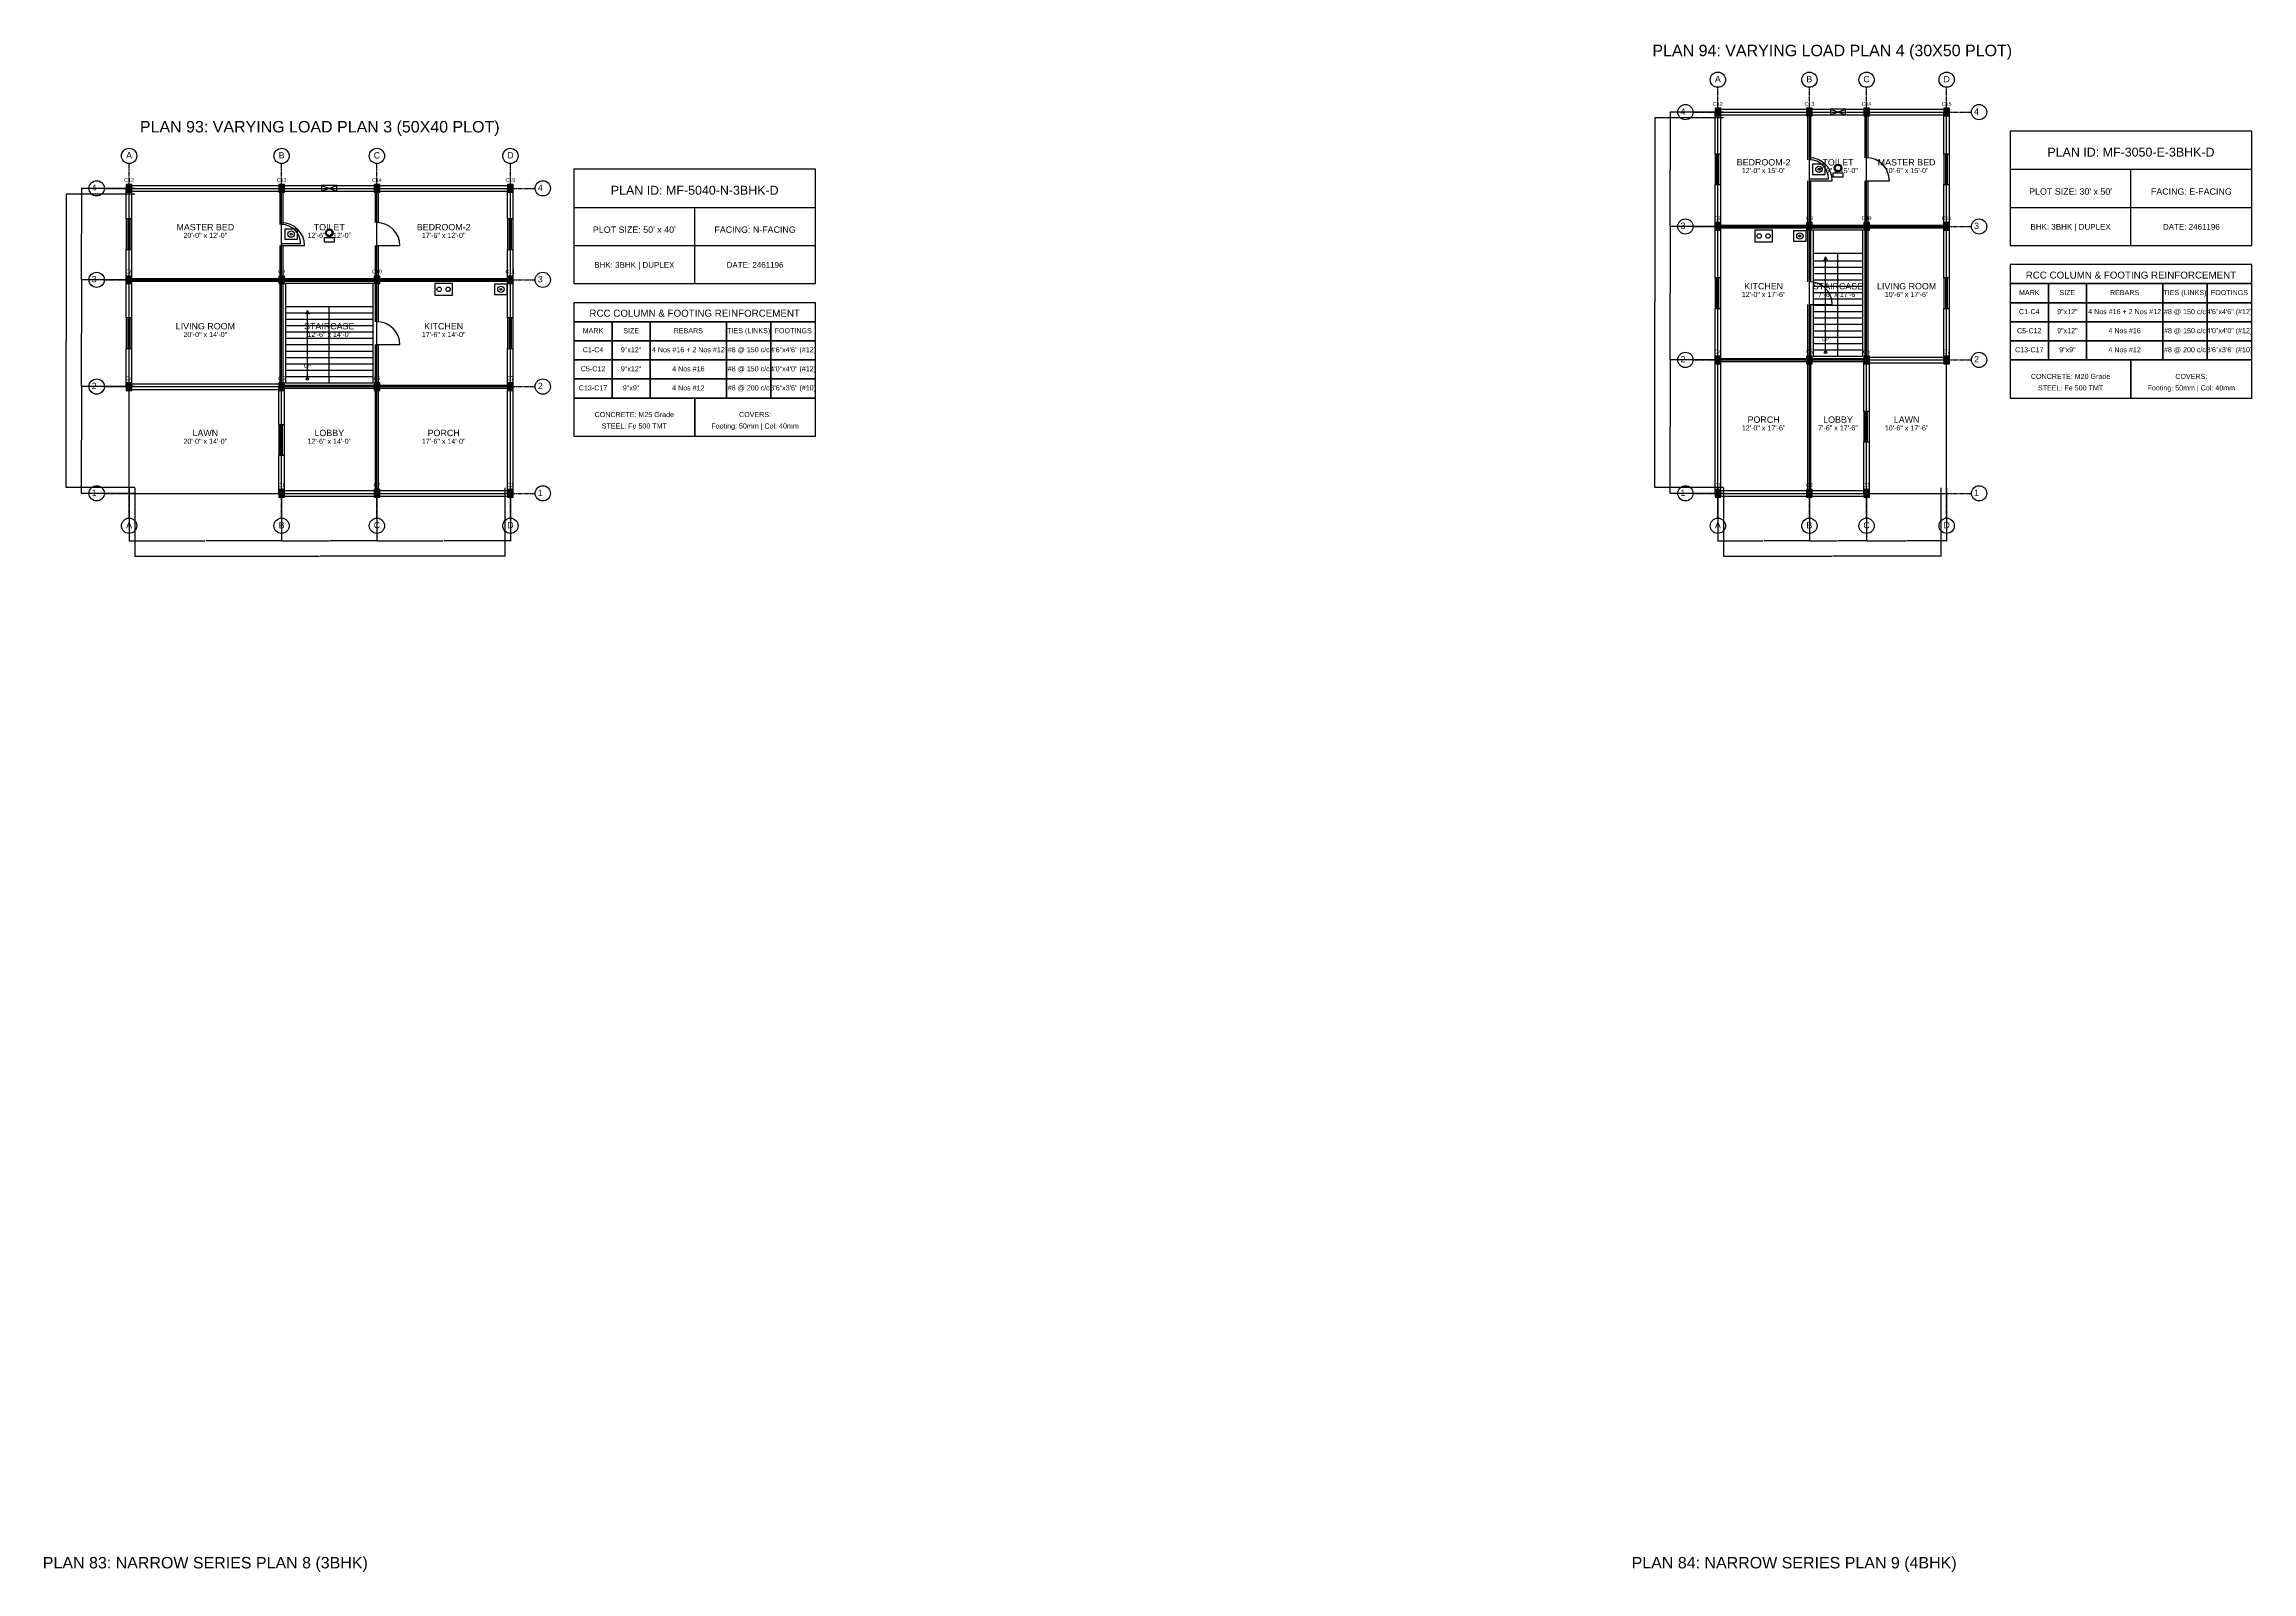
# Model space of a CAD drawing. Header units: inches. Extents: x -134 to 23580, y -99 to 23207.
# Drawn here: x 4866 to 8340, y 20803 to 23207 of the extents above; entities that cross this region are included whole.
import ezdxf
from ezdxf.enums import TextEntityAlignment as Align

# ---------------------------------------------------------------- set-up
doc = ezdxf.new("R2010")
doc.units = ezdxf.units.IN
doc.header["$MEASUREMENT"] = 0
doc.linetypes.add('CENTER', pattern=[2, 1.25, -0.25, 0.25, -0.25])
for name, color, linetype in [('A-COL-HATCH', 251, 'Continuous'), ('A-COLUMN', 1, 'Continuous'), ('A-DIM', 5, 'Continuous'), ('A-DOOR', 30, 'Continuous'), ('A-FIXTURE', 8, 'Continuous'), ('A-STAIR', 6, 'Continuous'), ('A-TEXT', 2, 'Continuous'), ('A-WALL-EXT', 7, 'Continuous'), ('A-WALL-INT', 9, 'Continuous'), ('A-WINDOW', 4, 'Continuous'), ('S-BEAM-FRAMING', 2, 'Continuous'), ('S-BUBBLE', 4, 'Continuous'), ('S-GRID-CENTER', 8, 'CENTER'), ('S-TABLE', 7, 'Continuous'), ('S-TEXT', 3, 'Continuous')]:
    doc.layers.add(name, color=color, linetype=linetype)
doc.styles.get("Standard").update_dxf_attribs({"font": 'arial.ttf'})
doc.dimstyles.get("Standard").update_dxf_attribs({"dimtxt": 0.18, "dimasz": 0.18, "dimexe": 0.18, "dimexo": 0.0625, "dimgap": 0.09, "dimtad": 0, "dimtih": 1, "dimtoh": 1, "dimdec": 4, "dimzin": 0, "dimdsep": 46, "dimtxsty": 'Standard', "dimcen": 0.09, "dimadec": 0, "dimazin": 0, "dimtfac": 1, "dimtdec": 4, "dimtofl": 0, "dimtmove": 0, "dimatfit": 3, "dimfxl": 1, "dimtolj": 1, "dimtzin": 0, "dimarcsym": 0})

# ---------------------------------------------------------------- blocks, each defined once
blk = doc.blocks.new('*D796')
at = {"layer": 'A-DIM', "color": 0, "lineweight": -2, "transparency": 16777216}
for p, q in [((5000, 22508.9), (5000, 22424.8)), ((5240, 22508.9), (5240, 22424.8)), ((5000.2, 22425), (5119.4, 22425)), ((5239.8, 22425), (5120.6, 22425))]:
    blk.add_line(p, q, dxfattribs=at)
at = {"layer": 'A-DIM', "color": 0, "transparency": 16777216}
for points in [[(5000.2, 22425), (5000.2, 22425), (5000, 22425)], [(5239.8, 22425), (5239.8, 22425), (5240, 22425)]]:
    blk.add_solid(points, dxfattribs=at)
at = {"layer": 'Defpoints', "color": 0, "transparency": 16777216}
for p in [(5000, 22509), (5240, 22509), (5240, 22425)]:
    blk.add_point(p, dxfattribs=at)
at = {"layer": 'A-DIM', "color": 0, "transparency": 16777216, "insert": (5120, 22425), "char_height": 0.18, "attachment_point": 5}
blk.add_mtext('\\A1;240.0000', dxfattribs=at)
blk = doc.blocks.new('*D797')
at = {"layer": 'A-DIM', "color": 0, "lineweight": -2, "transparency": 16777216}
for p, q in [((5240, 22508.9), (5240, 22424.8)), ((5390, 22508.9), (5390, 22424.8)), ((5240.2, 22425), (5314.4, 22425)), ((5389.8, 22425), (5315.6, 22425))]:
    blk.add_line(p, q, dxfattribs=at)
at = {"layer": 'A-DIM', "color": 0, "transparency": 16777216}
for points in [[(5240.2, 22425), (5240.2, 22425), (5240, 22425)], [(5389.8, 22425), (5389.8, 22425), (5390, 22425)]]:
    blk.add_solid(points, dxfattribs=at)
at = {"layer": 'Defpoints', "color": 0, "transparency": 16777216}
for p in [(5240, 22509), (5390, 22509), (5390, 22425)]:
    blk.add_point(p, dxfattribs=at)
at = {"layer": 'A-DIM', "color": 0, "transparency": 16777216, "insert": (5315, 22425), "char_height": 0.18, "attachment_point": 5}
blk.add_mtext('\\A1;150.0000', dxfattribs=at)
blk = doc.blocks.new('*D798')
at = {"layer": 'A-DIM', "color": 0, "lineweight": -2, "transparency": 16777216}
for p, q in [((5390, 22508.9), (5390, 22424.8)), ((5600, 22508.9), (5600, 22424.8)), ((5390.2, 22425), (5494.4, 22425)), ((5599.8, 22425), (5495.6, 22425))]:
    blk.add_line(p, q, dxfattribs=at)
at = {"layer": 'A-DIM', "color": 0, "transparency": 16777216}
for points in [[(5390.2, 22425), (5390.2, 22425), (5390, 22425)], [(5599.8, 22425), (5599.8, 22425), (5600, 22425)]]:
    blk.add_solid(points, dxfattribs=at)
at = {"layer": 'Defpoints', "color": 0, "transparency": 16777216}
for p in [(5390, 22509), (5600, 22509), (5600, 22425)]:
    blk.add_point(p, dxfattribs=at)
at = {"layer": 'A-DIM', "color": 0, "transparency": 16777216, "insert": (5495, 22425), "char_height": 0.18, "attachment_point": 5}
blk.add_mtext('\\A1;210.0000', dxfattribs=at)
blk = doc.blocks.new('*D799')
at = {"layer": 'A-DIM', "color": 0, "lineweight": -2, "transparency": 16777216}
for p, q in [((5009, 22508.9), (5009, 22400.8)), ((5591, 22508.9), (5591, 22400.8)), ((5009.2, 22401), (5299.4, 22401)), ((5590.8, 22401), (5300.6, 22401))]:
    blk.add_line(p, q, dxfattribs=at)
at = {"layer": 'A-DIM', "color": 0, "transparency": 16777216}
for points in [[(5009.2, 22401), (5009.2, 22401), (5009, 22401)], [(5590.8, 22401), (5590.8, 22401), (5591, 22401)]]:
    blk.add_solid(points, dxfattribs=at)
at = {"layer": 'Defpoints', "color": 0, "transparency": 16777216}
for p in [(5009, 22509), (5591, 22509), (5591, 22401)]:
    blk.add_point(p, dxfattribs=at)
at = {"layer": 'A-DIM', "color": 0, "transparency": 16777216, "insert": (5300, 22401), "char_height": 0.18, "attachment_point": 5}
blk.add_mtext('\\A1;582.0000', dxfattribs=at)
blk = doc.blocks.new('*D800')
at = {"layer": 'A-DIM', "color": 0, "lineweight": -2, "transparency": 16777216}
for p, q in [((5008.9, 22668), (4924.8, 22668)), ((4925, 22667.8), (4925, 22584.2)), ((4925, 22500.2), (4925, 22583.8)), ((5008.9, 22500), (4924.8, 22500))]:
    blk.add_line(p, q, dxfattribs=at)
at = {"layer": 'A-DIM', "color": 0, "transparency": 16777216}
for points in [[(4925, 22667.8), (4925, 22667.8), (4925, 22668)], [(4925, 22500.2), (4925, 22500.2), (4925, 22500)]]:
    blk.add_solid(points, dxfattribs=at)
at = {"layer": 'Defpoints', "color": 0, "transparency": 16777216}
for p in [(4925, 22668), (5009, 22668), (5009, 22500)]:
    blk.add_point(p, dxfattribs=at)
at = {"layer": 'A-DIM', "color": 0, "transparency": 16777216, "insert": (4925, 22584), "char_height": 0.18, "attachment_point": 5}
blk.add_mtext('\\A1;168.0000', dxfattribs=at)
blk = doc.blocks.new('*D801')
at = {"layer": 'A-DIM', "color": 0, "lineweight": -2, "transparency": 16777216}
for p, q in [((5008.9, 22836), (4924.8, 22836)), ((4925, 22835.8), (4925, 22752.2)), ((4925, 22668.2), (4925, 22751.8)), ((5008.9, 22668), (4924.8, 22668))]:
    blk.add_line(p, q, dxfattribs=at)
at = {"layer": 'A-DIM', "color": 0, "transparency": 16777216}
for points in [[(4925, 22835.8), (4925, 22835.8), (4925, 22836)], [(4925, 22668.2), (4925, 22668.2), (4925, 22668)]]:
    blk.add_solid(points, dxfattribs=at)
at = {"layer": 'Defpoints', "color": 0, "transparency": 16777216}
for p in [(4925, 22836), (5009, 22836), (5009, 22668)]:
    blk.add_point(p, dxfattribs=at)
at = {"layer": 'A-DIM', "color": 0, "transparency": 16777216, "insert": (4925, 22752), "char_height": 0.18, "attachment_point": 5}
blk.add_mtext('\\A1;168.0000', dxfattribs=at)
blk = doc.blocks.new('*D802')
at = {"layer": 'A-DIM', "color": 0, "lineweight": -2, "transparency": 16777216}
for p, q in [((5008.9, 22980), (4924.8, 22980)), ((4925, 22979.8), (4925, 22908.2)), ((4925, 22836.2), (4925, 22907.8)), ((5008.9, 22836), (4924.8, 22836))]:
    blk.add_line(p, q, dxfattribs=at)
at = {"layer": 'A-DIM', "color": 0, "transparency": 16777216}
for points in [[(4925, 22979.8), (4925, 22979.8), (4925, 22980)], [(4925, 22836.2), (4925, 22836.2), (4925, 22836)]]:
    blk.add_solid(points, dxfattribs=at)
at = {"layer": 'Defpoints', "color": 0, "transparency": 16777216}
for p in [(4925, 22980), (5009, 22980), (5009, 22836)]:
    blk.add_point(p, dxfattribs=at)
at = {"layer": 'A-DIM', "color": 0, "transparency": 16777216, "insert": (4925, 22908), "char_height": 0.18, "attachment_point": 5}
blk.add_mtext('\\A1;144.0000', dxfattribs=at)
blk = doc.blocks.new('*D803')
at = {"layer": 'A-DIM', "color": 0, "lineweight": -2, "transparency": 16777216}
for p, q in [((5008.9, 22971), (4900.8, 22971)), ((4901, 22970.8), (4901, 22740.2)), ((4901, 22509.2), (4901, 22739.8)), ((5008.9, 22509), (4900.8, 22509))]:
    blk.add_line(p, q, dxfattribs=at)
at = {"layer": 'A-DIM', "color": 0, "transparency": 16777216}
for points in [[(4901, 22970.8), (4901, 22970.8), (4901, 22971)], [(4901, 22509.2), (4901, 22509.2), (4901, 22509)]]:
    blk.add_solid(points, dxfattribs=at)
at = {"layer": 'Defpoints', "color": 0, "transparency": 16777216}
for p in [(4901, 22971), (5009, 22971), (5009, 22509)]:
    blk.add_point(p, dxfattribs=at)
at = {"layer": 'A-DIM', "color": 0, "transparency": 16777216, "insert": (4901, 22740), "char_height": 0.18, "attachment_point": 5}
blk.add_mtext('\\A1;462.0000', dxfattribs=at)
blk = doc.blocks.new('*D804')
at = {"layer": 'A-DIM', "color": 0, "lineweight": -2, "transparency": 16777216}
for p, q in [((7500, 22508.9), (7500, 22424.8)), ((7644, 22508.9), (7644, 22424.8)), ((7500.2, 22425), (7571.4, 22425)), ((7643.8, 22425), (7572.6, 22425))]:
    blk.add_line(p, q, dxfattribs=at)
at = {"layer": 'A-DIM', "color": 0, "transparency": 16777216}
for points in [[(7500.2, 22425), (7500.2, 22425), (7500, 22425)], [(7643.8, 22425), (7643.8, 22425), (7644, 22425)]]:
    blk.add_solid(points, dxfattribs=at)
at = {"layer": 'Defpoints', "color": 0, "transparency": 16777216}
for p in [(7500, 22509), (7644, 22509), (7644, 22425)]:
    blk.add_point(p, dxfattribs=at)
at = {"layer": 'A-DIM', "color": 0, "transparency": 16777216, "insert": (7572, 22425), "char_height": 0.18, "attachment_point": 5}
blk.add_mtext('\\A1;144.0000', dxfattribs=at)
blk = doc.blocks.new('*D805')
at = {"layer": 'A-DIM', "color": 0, "lineweight": -2, "transparency": 16777216}
for p, q in [((7644, 22508.9), (7644, 22424.8)), ((7734, 22508.9), (7734, 22424.8)), ((7644.2, 22425), (7688.5, 22425)), ((7733.8, 22425), (7689.5, 22425))]:
    blk.add_line(p, q, dxfattribs=at)
at = {"layer": 'A-DIM', "color": 0, "transparency": 16777216}
for points in [[(7644.2, 22425), (7644.2, 22425), (7644, 22425)], [(7733.8, 22425), (7733.8, 22425), (7734, 22425)]]:
    blk.add_solid(points, dxfattribs=at)
at = {"layer": 'Defpoints', "color": 0, "transparency": 16777216}
for p in [(7644, 22509), (7734, 22509), (7734, 22425)]:
    blk.add_point(p, dxfattribs=at)
at = {"layer": 'A-DIM', "color": 0, "transparency": 16777216, "insert": (7689, 22425), "char_height": 0.18, "attachment_point": 5}
blk.add_mtext('\\A1;90.0000', dxfattribs=at)
blk = doc.blocks.new('*D806')
at = {"layer": 'A-DIM', "color": 0, "lineweight": -2, "transparency": 16777216}
for p, q in [((7734, 22508.9), (7734, 22424.8)), ((7860, 22508.9), (7860, 22424.8)), ((7734.2, 22425), (7796.4, 22425)), ((7859.8, 22425), (7797.6, 22425))]:
    blk.add_line(p, q, dxfattribs=at)
at = {"layer": 'A-DIM', "color": 0, "transparency": 16777216}
for points in [[(7734.2, 22425), (7734.2, 22425), (7734, 22425)], [(7859.8, 22425), (7859.8, 22425), (7860, 22425)]]:
    blk.add_solid(points, dxfattribs=at)
at = {"layer": 'Defpoints', "color": 0, "transparency": 16777216}
for p in [(7734, 22509), (7860, 22509), (7860, 22425)]:
    blk.add_point(p, dxfattribs=at)
at = {"layer": 'A-DIM', "color": 0, "transparency": 16777216, "insert": (7797, 22425), "char_height": 0.18, "attachment_point": 5}
blk.add_mtext('\\A1;126.0000', dxfattribs=at)
blk = doc.blocks.new('*D807')
at = {"layer": 'A-DIM', "color": 0, "lineweight": -2, "transparency": 16777216}
for p, q in [((7509, 22508.9), (7509, 22400.8)), ((7851, 22508.9), (7851, 22400.8)), ((7509.2, 22401), (7679.4, 22401)), ((7850.8, 22401), (7680.6, 22401))]:
    blk.add_line(p, q, dxfattribs=at)
at = {"layer": 'A-DIM', "color": 0, "transparency": 16777216}
for points in [[(7509.2, 22401), (7509.2, 22401), (7509, 22401)], [(7850.8, 22401), (7850.8, 22401), (7851, 22401)]]:
    blk.add_solid(points, dxfattribs=at)
at = {"layer": 'Defpoints', "color": 0, "transparency": 16777216}
for p in [(7509, 22509), (7851, 22509), (7851, 22401)]:
    blk.add_point(p, dxfattribs=at)
at = {"layer": 'A-DIM', "color": 0, "transparency": 16777216, "insert": (7680, 22401), "char_height": 0.18, "attachment_point": 5}
blk.add_mtext('\\A1;342.0000', dxfattribs=at)
blk = doc.blocks.new('*D808')
at = {"layer": 'A-DIM', "color": 0, "lineweight": -2, "transparency": 16777216}
for p, q in [((7508.9, 22710), (7424.8, 22710)), ((7425, 22709.8), (7425, 22605.2)), ((7425, 22500.2), (7425, 22604.8)), ((7508.9, 22500), (7424.8, 22500))]:
    blk.add_line(p, q, dxfattribs=at)
at = {"layer": 'A-DIM', "color": 0, "transparency": 16777216}
for points in [[(7425, 22709.8), (7425, 22709.8), (7425, 22710)], [(7425, 22500.2), (7425, 22500.2), (7425, 22500)]]:
    blk.add_solid(points, dxfattribs=at)
at = {"layer": 'Defpoints', "color": 0, "transparency": 16777216}
for p in [(7425, 22710), (7509, 22710), (7509, 22500)]:
    blk.add_point(p, dxfattribs=at)
at = {"layer": 'A-DIM', "color": 0, "transparency": 16777216, "insert": (7425, 22605), "char_height": 0.18, "attachment_point": 5}
blk.add_mtext('\\A1;210.0000', dxfattribs=at)
blk = doc.blocks.new('*D809')
at = {"layer": 'A-DIM', "color": 0, "lineweight": -2, "transparency": 16777216}
for p, q in [((7508.9, 22920), (7424.8, 22920)), ((7425, 22919.8), (7425, 22815.2)), ((7425, 22710.2), (7425, 22814.8)), ((7508.9, 22710), (7424.8, 22710))]:
    blk.add_line(p, q, dxfattribs=at)
at = {"layer": 'A-DIM', "color": 0, "transparency": 16777216}
for points in [[(7425, 22919.8), (7425, 22919.8), (7425, 22920)], [(7425, 22710.2), (7425, 22710.2), (7425, 22710)]]:
    blk.add_solid(points, dxfattribs=at)
at = {"layer": 'Defpoints', "color": 0, "transparency": 16777216}
for p in [(7425, 22920), (7509, 22920), (7509, 22710)]:
    blk.add_point(p, dxfattribs=at)
at = {"layer": 'A-DIM', "color": 0, "transparency": 16777216, "insert": (7425, 22815), "char_height": 0.18, "attachment_point": 5}
blk.add_mtext('\\A1;210.0000', dxfattribs=at)
blk = doc.blocks.new('*D810')
at = {"layer": 'A-DIM', "color": 0, "lineweight": -2, "transparency": 16777216}
for p, q in [((7508.9, 23100), (7424.8, 23100)), ((7425, 23099.8), (7425, 23010.2)), ((7425, 22920.2), (7425, 23009.8)), ((7508.9, 22920), (7424.8, 22920))]:
    blk.add_line(p, q, dxfattribs=at)
at = {"layer": 'A-DIM', "color": 0, "transparency": 16777216}
for points in [[(7425, 23099.8), (7425, 23099.8), (7425, 23100)], [(7425, 22920.2), (7425, 22920.2), (7425, 22920)]]:
    blk.add_solid(points, dxfattribs=at)
at = {"layer": 'Defpoints', "color": 0, "transparency": 16777216}
for p in [(7425, 23100), (7509, 23100), (7509, 22920)]:
    blk.add_point(p, dxfattribs=at)
at = {"layer": 'A-DIM', "color": 0, "transparency": 16777216, "insert": (7425, 23010), "char_height": 0.18, "attachment_point": 5}
blk.add_mtext('\\A1;180.0000', dxfattribs=at)
blk = doc.blocks.new('*D811')
at = {"layer": 'A-DIM', "color": 0, "lineweight": -2, "transparency": 16777216}
for p, q in [((7508.9, 23091), (7400.8, 23091)), ((7401, 23090.8), (7401, 22800.2)), ((7401, 22509.2), (7401, 22799.8)), ((7508.9, 22509), (7400.8, 22509))]:
    blk.add_line(p, q, dxfattribs=at)
at = {"layer": 'A-DIM', "color": 0, "transparency": 16777216}
for points in [[(7401, 23090.8), (7401, 23090.8), (7401, 23091)], [(7401, 22509.2), (7401, 22509.2), (7401, 22509)]]:
    blk.add_solid(points, dxfattribs=at)
at = {"layer": 'Defpoints', "color": 0, "transparency": 16777216}
for p in [(7401, 23091), (7509, 23091), (7509, 22509)]:
    blk.add_point(p, dxfattribs=at)
at = {"layer": 'A-DIM', "color": 0, "transparency": 16777216, "insert": (7401, 22800), "char_height": 0.18, "attachment_point": 5}
blk.add_mtext('\\A1;582.0000', dxfattribs=at)

msp = doc.modelspace()

# ---------------------------------------------------------------- linework, layer by layer
at = {"layer": 'A-COL-HATCH'}
for points in [[(7495.5, 23094), (7504.5, 23094), (7495.5, 23106), (7504.5, 23106)], [(7639.5, 23094), (7648.5, 23094), (7639.5, 23106), (7648.5, 23106)], [(7729.5, 23094), (7738.5, 23094), (7729.5, 23106), (7738.5, 23106)], [(7855.5, 23094), (7864.5, 23094), (7855.5, 23106), (7864.5, 23106)], [(4995.5, 22974), (5004.5, 22974), (4995.5, 22986), (5004.5, 22986)], [(5235.5, 22974), (5244.5, 22974), (5235.5, 22986), (5244.5, 22986)], [(5385.5, 22974), (5394.5, 22974), (5385.5, 22986), (5394.5, 22986)], [(5595.5, 22974), (5604.5, 22974), (5595.5, 22986), (5604.5, 22986)], [(7495.5, 22914), (7504.5, 22914), (7495.5, 22926), (7504.5, 22926)], [(7639.5, 22914), (7648.5, 22914), (7639.5, 22926), (7648.5, 22926)], [(7729.5, 22914), (7738.5, 22914), (7729.5, 22926), (7738.5, 22926)], [(7855.5, 22914), (7864.5, 22914), (7855.5, 22926), (7864.5, 22926)], [(4995.5, 22830), (5004.5, 22830), (4995.5, 22842), (5004.5, 22842)], [(5235.5, 22830), (5244.5, 22830), (5235.5, 22842), (5244.5, 22842)], [(5385.5, 22830), (5394.5, 22830), (5385.5, 22842), (5394.5, 22842)], [(5595.5, 22830), (5604.5, 22830), (5595.5, 22842), (5604.5, 22842)], [(7495.5, 22704), (7504.5, 22704), (7495.5, 22716), (7504.5, 22716)], [(7639.5, 22704), (7648.5, 22704), (7639.5, 22716), (7648.5, 22716)], [(7729.5, 22704), (7738.5, 22704), (7729.5, 22716), (7738.5, 22716)], [(7855.5, 22704), (7864.5, 22704), (7855.5, 22716), (7864.5, 22716)], [(4995.5, 22662), (5004.5, 22662), (4995.5, 22674), (5004.5, 22674)], [(5235.5, 22662), (5244.5, 22662), (5235.5, 22674), (5244.5, 22674)], [(5385.5, 22662), (5394.5, 22662), (5385.5, 22674), (5394.5, 22674)], [(5595.5, 22662), (5604.5, 22662), (5595.5, 22674), (5604.5, 22674)], [(5235.5, 22494), (5244.5, 22494), (5235.5, 22506), (5244.5, 22506)], [(5385.5, 22494), (5394.5, 22494), (5385.5, 22506), (5394.5, 22506)], [(5595.5, 22494), (5604.5, 22494), (5595.5, 22506), (5604.5, 22506)], [(7495.5, 22494), (7504.5, 22494), (7495.5, 22506), (7504.5, 22506)], [(7639.5, 22494), (7648.5, 22494), (7639.5, 22506), (7648.5, 22506)], [(7729.5, 22494), (7738.5, 22494), (7729.5, 22506), (7738.5, 22506)]]:
    msp.add_solid(points, dxfattribs=at)
at = {"layer": 'A-COLUMN'}
for points in [[(7495.5, 23094), (7504.5, 23094), (7504.5, 23106), (7495.5, 23106)], [(7639.5, 23094), (7648.5, 23094), (7648.5, 23106), (7639.5, 23106)], [(7729.5, 23094), (7738.5, 23094), (7738.5, 23106), (7729.5, 23106)], [(7855.5, 23094), (7864.5, 23094), (7864.5, 23106), (7855.5, 23106)], [(4995.5, 22974), (5004.5, 22974), (5004.5, 22986), (4995.5, 22986)], [(5235.5, 22974), (5244.5, 22974), (5244.5, 22986), (5235.5, 22986)], [(5385.5, 22974), (5394.5, 22974), (5394.5, 22986), (5385.5, 22986)], [(5595.5, 22974), (5604.5, 22974), (5604.5, 22986), (5595.5, 22986)], [(7495.5, 22914), (7504.5, 22914), (7504.5, 22926), (7495.5, 22926)], [(7639.5, 22914), (7648.5, 22914), (7648.5, 22926), (7639.5, 22926)], [(7729.5, 22914), (7738.5, 22914), (7738.5, 22926), (7729.5, 22926)], [(7855.5, 22914), (7864.5, 22914), (7864.5, 22926), (7855.5, 22926)], [(4995.5, 22830), (5004.5, 22830), (5004.5, 22842), (4995.5, 22842)], [(5235.5, 22830), (5244.5, 22830), (5244.5, 22842), (5235.5, 22842)], [(5385.5, 22830), (5394.5, 22830), (5394.5, 22842), (5385.5, 22842)], [(5595.5, 22830), (5604.5, 22830), (5604.5, 22842), (5595.5, 22842)], [(7495.5, 22704), (7504.5, 22704), (7504.5, 22716), (7495.5, 22716)], [(7639.5, 22704), (7648.5, 22704), (7648.5, 22716), (7639.5, 22716)], [(7729.5, 22704), (7738.5, 22704), (7738.5, 22716), (7729.5, 22716)], [(7855.5, 22704), (7864.5, 22704), (7864.5, 22716), (7855.5, 22716)], [(4995.5, 22662), (5004.5, 22662), (5004.5, 22674), (4995.5, 22674)], [(5235.5, 22662), (5244.5, 22662), (5244.5, 22674), (5235.5, 22674)], [(5385.5, 22662), (5394.5, 22662), (5394.5, 22674), (5385.5, 22674)], [(5595.5, 22662), (5604.5, 22662), (5604.5, 22674), (5595.5, 22674)], [(5235.5, 22494), (5244.5, 22494), (5244.5, 22506), (5235.5, 22506)], [(5385.5, 22494), (5394.5, 22494), (5394.5, 22506), (5385.5, 22506)], [(5595.5, 22494), (5604.5, 22494), (5604.5, 22506), (5595.5, 22506)], [(7495.5, 22494), (7504.5, 22494), (7504.5, 22506), (7495.5, 22506)], [(7639.5, 22494), (7648.5, 22494), (7648.5, 22506), (7639.5, 22506)], [(7729.5, 22494), (7738.5, 22494), (7738.5, 22506), (7729.5, 22506)]]:
    msp.add_lwpolyline(points, close=True, dxfattribs=at)
at = {"layer": 'A-DOOR'}
for p, q in [((7644, 22995), (7674, 22995)), ((7644, 22992), (7680, 22992)), ((7734, 22992), (7770, 22992)), ((5240, 22893), (5270, 22893)), ((5240, 22890), (5276, 22890)), ((5390, 22890), (5426, 22890)), ((7644, 22797), (7680, 22797)), ((5390, 22734), (5426, 22734))]:
    msp.add_line(p, q, dxfattribs=at)
for centre, radius in [((7644, 22992), 36), ((7644, 22995), 30), ((7734, 22992), 36), ((5240, 22890), 36), ((5240, 22893), 30), ((5390, 22890), 36), ((7644, 22797), 36), ((5390, 22734), 36)]:
    msp.add_arc(centre, radius, 0, 90, dxfattribs=at)
at = {"layer": 'A-FIXTURE'}
for points in [[(7649, 23002), (7669, 23002), (7669, 23018), (7649, 23018)], [(7681, 22998), (7697, 22998), (7697, 23004), (7681, 23004)], [(5245, 22900), (5265, 22900), (5265, 22916), (5245, 22916)], [(5307, 22896), (5323, 22896), (5323, 22902), (5307, 22902)], [(7558, 22896), (7586, 22896), (7586, 22914), (7558, 22914)], [(7619, 22897), (7639, 22897), (7639, 22913), (7619, 22913)], [(5481, 22812), (5509, 22812), (5509, 22830), (5481, 22830)], [(5575, 22813), (5595, 22813), (5595, 22829), (5575, 22829)]]:
    msp.add_lwpolyline(points, close=True, dxfattribs=at)
for centre, radius in [((7659, 23010), 5), ((7659, 23010), 1.5), ((7689, 23012), 6), ((7689, 23012), 4.5), ((5255, 22908), 5), ((5255, 22908), 1.5), ((5315, 22910), 6), ((5315, 22910), 4.5), ((7565, 22905), 3.5), ((7579, 22905), 3.5), ((7629, 22905), 5), ((7629, 22905), 1.5), ((5488, 22821), 3.5), ((5502, 22821), 3.5), ((5585, 22821), 5), ((5585, 22821), 1.5)]:
    msp.add_circle(centre, radius, dxfattribs=at)
at = {"layer": 'A-STAIR'}
for p, q in [((7650, 22878), (7728, 22878)), ((7650, 22866), (7689, 22866)), ((7669.5, 22872), (7666.5, 22866)), ((7669.5, 22722), (7669.5, 22872)), ((7669.5, 22872), (7672.5, 22866)), ((7689, 22716), (7689, 22878)), ((7689, 22866), (7728, 22866)), ((7650, 22856), (7689, 22856)), ((7650, 22846), (7689, 22846)), ((7650, 22836), (7689, 22836)), ((7650, 22826), (7689, 22826)), ((7689, 22856), (7728, 22856)), ((7689, 22846), (7728, 22846)), ((7689, 22836), (7728, 22836)), ((7689, 22826), (7728, 22826)), ((5246, 22794), (5384, 22794)), ((5315, 22674), (5315, 22794)), ((7650, 22816), (7689, 22816)), ((7650, 22806), (7689, 22806)), ((7650, 22796), (7689, 22796)), ((7689, 22816), (7728, 22816)), ((7689, 22806), (7728, 22806)), ((7689, 22796), (7728, 22796)), ((5246, 22784), (5315, 22784)), ((5246, 22774), (5315, 22774)), ((5246, 22764), (5315, 22764)), ((5246, 22754), (5315, 22754)), ((5280.5, 22788), (5277.5, 22782)), ((5280.5, 22680), (5280.5, 22788)), ((5280.5, 22788), (5283.5, 22782)), ((5315, 22784), (5384, 22784)), ((5315, 22774), (5384, 22774)), ((5315, 22764), (5384, 22764)), ((5315, 22754), (5384, 22754)), ((7650, 22786), (7689, 22786)), ((7650, 22776), (7689, 22776)), ((7650, 22766), (7689, 22766)), ((7650, 22756), (7689, 22756)), ((7689, 22786), (7728, 22786)), ((7689, 22776), (7728, 22776)), ((7689, 22766), (7728, 22766)), ((7689, 22756), (7728, 22756)), ((5246, 22744), (5315, 22744)), ((5246, 22734), (5315, 22734)), ((5246, 22724), (5315, 22724)), ((5315, 22744), (5384, 22744)), ((5315, 22734), (5384, 22734)), ((5315, 22724), (5384, 22724)), ((7650, 22746), (7689, 22746)), ((7650, 22736), (7689, 22736)), ((7650, 22726), (7689, 22726)), ((7689, 22746), (7728, 22746)), ((7689, 22736), (7728, 22736)), ((7689, 22726), (7728, 22726)), ((5246, 22714), (5315, 22714)), ((5246, 22704), (5315, 22704)), ((5246, 22694), (5315, 22694)), ((5315, 22714), (5384, 22714)), ((5315, 22704), (5384, 22704)), ((5315, 22694), (5384, 22694)), ((5246, 22684), (5315, 22684)), ((5315, 22684), (5384, 22684))]:
    msp.add_line(p, q, dxfattribs=at)
for points in [[(7650, 22716), (7728, 22716), (7728, 22914), (7650, 22914)], [(5246, 22674), (5384, 22674), (5384, 22830), (5246, 22830)]]:
    msp.add_lwpolyline(points, close=True, dxfattribs=at)
for centre in [(7669.5, 22722), (5280.5, 22680)]:
    msp.add_circle(centre, 2, dxfattribs=at)
at = {"layer": 'A-WALL-EXT'}
for p, q in [((7500, 23104.5), (7644, 23104.5)), ((7644, 23104.5), (7677, 23104.5)), ((7701, 23104.5), (7734, 23104.5)), ((7734, 23104.5), (7860, 23104.5)), ((7495.5, 23034), (7495.5, 23100)), ((7500, 23095.5), (7644, 23095.5)), ((7504.5, 23034), (7504.5, 23100)), ((7644, 23095.5), (7677, 23095.5)), ((7701, 23095.5), (7734, 23095.5)), ((7734, 23095.5), (7860, 23095.5)), ((7855.5, 23034), (7855.5, 23100)), ((7864.5, 23034), (7864.5, 23100)), ((7960, 23010), (8340, 23010)), ((8150, 22890), (8150, 23010)), ((4995.5, 22932), (4995.5, 22980)), ((5000, 22984.5), (5240, 22984.5)), ((5000, 22975.5), (5240, 22975.5)), ((5004.5, 22932), (5004.5, 22980)), ((5240, 22984.5), (5303, 22984.5)), ((5240, 22975.5), (5303, 22975.5)), ((5327, 22984.5), (5390, 22984.5)), ((5327, 22975.5), (5390, 22975.5)), ((5390, 22984.5), (5600, 22984.5)), ((5390, 22975.5), (5600, 22975.5)), ((5595.5, 22932), (5595.5, 22980)), ((5604.5, 22932), (5604.5, 22980)), ((7495.5, 22920), (7495.5, 22986)), ((7504.5, 22920), (7504.5, 22986)), ((7855.5, 22920), (7855.5, 22986)), ((7864.5, 22920), (7864.5, 22986)), ((5700, 22950), (6080, 22950)), ((5890, 22830), (5890, 22950)), ((7960, 22950), (8340, 22950)), ((7495.5, 22839), (7495.5, 22920)), ((7504.5, 22839), (7504.5, 22920)), ((7855.5, 22839), (7855.5, 22920)), ((7864.5, 22839), (7864.5, 22920)), ((4995.5, 22836), (4995.5, 22884)), ((5004.5, 22836), (5004.5, 22884)), ((5595.5, 22836), (5595.5, 22884)), ((5604.5, 22836), (5604.5, 22884)), ((5700, 22890), (6080, 22890)), ((4995.5, 22776), (4995.5, 22836)), ((5004.5, 22776), (5004.5, 22836)), ((5595.5, 22776), (5595.5, 22836)), ((5604.5, 22776), (5604.5, 22836)), ((7495.5, 22710), (7495.5, 22791)), ((7504.5, 22710), (7504.5, 22791)), ((7855.5, 22710), (7855.5, 22791)), ((7864.5, 22710), (7864.5, 22791)), ((4995.5, 22668), (4995.5, 22728)), ((5004.5, 22668), (5004.5, 22728)), ((5595.5, 22668), (5595.5, 22728)), ((5604.5, 22668), (5604.5, 22728)), ((7495.5, 22500), (7495.5, 22710)), ((7504.5, 22500), (7504.5, 22710)), ((7729.5, 22629), (7729.5, 22710)), ((7734, 22714.5), (7860, 22714.5)), ((7734, 22705.5), (7860, 22705.5)), ((7738.5, 22629), (7738.5, 22710)), ((5000, 22672.5), (5240, 22672.5)), ((5000, 22663.5), (5240, 22663.5)), ((5235.5, 22608), (5235.5, 22668)), ((5244.5, 22608), (5244.5, 22668)), ((5595.5, 22500), (5595.5, 22668)), ((5604.5, 22500), (5604.5, 22668)), ((7729.5, 22500), (7729.5, 22581)), ((7738.5, 22500), (7738.5, 22581)), ((5235.5, 22500), (5235.5, 22560)), ((5244.5, 22500), (5244.5, 22560)), ((5240, 22504.5), (5390, 22504.5)), ((5240, 22495.5), (5390, 22495.5)), ((5390, 22504.5), (5600, 22504.5)), ((5390, 22495.5), (5600, 22495.5)), ((7500, 22504.5), (7644, 22504.5)), ((7500, 22495.5), (7644, 22495.5)), ((7644, 22504.5), (7734, 22504.5)), ((7644, 22495.5), (7734, 22495.5))]:
    msp.add_line(p, q, dxfattribs=at)
for points in [[(7960, 22890), (8340, 22890), (8340, 23070), (7960, 23070)], [(5700, 22830), (6080, 22830), (6080, 23010), (5700, 23010)]]:
    msp.add_lwpolyline(points, close=True, dxfattribs=at)
at = {"layer": 'A-WALL-INT'}
for p, q in [((7641.75, 23025), (7641.75, 23100)), ((7646.25, 23025), (7646.25, 23100)), ((7731.75, 23028), (7731.75, 23100)), ((7736.25, 23028), (7736.25, 23100)), ((5237.75, 22923), (5237.75, 22980)), ((5242.25, 22923), (5242.25, 22980)), ((5387.75, 22926), (5387.75, 22980)), ((5392.25, 22926), (5392.25, 22980)), ((7641.75, 22920), (7641.75, 22992)), ((7646.25, 22920), (7646.25, 22992)), ((7731.75, 22920), (7731.75, 22992)), ((7736.25, 22920), (7736.25, 22992)), ((7500, 22922.25), (7644, 22922.25)), ((7500, 22917.75), (7644, 22917.75)), ((7641.75, 22833), (7641.75, 22920)), ((7644, 22922.25), (7734, 22922.25)), ((7644, 22917.75), (7734, 22917.75)), ((7646.25, 22833), (7646.25, 22920)), ((7731.75, 22710), (7731.75, 22920)), ((7734, 22922.25), (7860, 22922.25)), ((7734, 22917.75), (7860, 22917.75)), ((7736.25, 22710), (7736.25, 22920)), ((5237.75, 22836), (5237.75, 22890)), ((5242.25, 22836), (5242.25, 22890)), ((5387.75, 22836), (5387.75, 22890)), ((5392.25, 22836), (5392.25, 22890)), ((5000, 22838.25), (5240, 22838.25)), ((5000, 22833.75), (5240, 22833.75)), ((5237.75, 22668), (5237.75, 22836)), ((5240, 22838.25), (5390, 22838.25)), ((5240, 22833.75), (5390, 22833.75)), ((5242.25, 22668), (5242.25, 22836)), ((5387.75, 22770), (5387.75, 22836)), ((5390, 22838.25), (5600, 22838.25)), ((5390, 22833.75), (5600, 22833.75)), ((5392.25, 22770), (5392.25, 22836)), ((7641.75, 22710), (7641.75, 22797)), ((7646.25, 22710), (7646.25, 22797)), ((5387.75, 22668), (5387.75, 22734)), ((5392.25, 22668), (5392.25, 22734)), ((7500, 22712.25), (7644, 22712.25)), ((7500, 22707.75), (7644, 22707.75)), ((7641.75, 22500), (7641.75, 22710)), ((7644, 22712.25), (7734, 22712.25)), ((7644, 22707.75), (7734, 22707.75)), ((7646.25, 22500), (7646.25, 22710)), ((5240, 22670.25), (5390, 22670.25)), ((5240, 22665.75), (5390, 22665.75)), ((5387.75, 22500), (5387.75, 22668)), ((5390, 22670.25), (5600, 22670.25)), ((5390, 22665.75), (5600, 22665.75)), ((5392.25, 22500), (5392.25, 22668))]:
    msp.add_line(p, q, dxfattribs=at)
at = {"layer": 'A-WINDOW'}
for p, q in [((7677, 23095.5), (7701, 23104.5)), ((7677, 23104.5), (7701, 23095.5)), ((7498.5, 22986), (7498.5, 23034)), ((7501.5, 22986), (7501.5, 23034)), ((7858.5, 22986), (7858.5, 23034)), ((7861.5, 22986), (7861.5, 23034)), ((5303, 22975.5), (5327, 22984.5)), ((5303, 22984.5), (5327, 22975.5)), ((4998.5, 22884), (4998.5, 22932)), ((5001.5, 22884), (5001.5, 22932)), ((5598.5, 22884), (5598.5, 22932)), ((5601.5, 22884), (5601.5, 22932)), ((7498.5, 22791), (7498.5, 22839)), ((7501.5, 22791), (7501.5, 22839)), ((7858.5, 22791), (7858.5, 22839)), ((7861.5, 22791), (7861.5, 22839)), ((4998.5, 22728), (4998.5, 22776)), ((5001.5, 22728), (5001.5, 22776)), ((5598.5, 22728), (5598.5, 22776)), ((5601.5, 22728), (5601.5, 22776)), ((7732.5, 22581), (7732.5, 22629)), ((7735.5, 22581), (7735.5, 22629)), ((5238.5, 22560), (5238.5, 22608)), ((5241.5, 22560), (5241.5, 22608))]:
    msp.add_line(p, q, dxfattribs=at)
for points in [[(7677, 23095.5), (7701, 23095.5), (7701, 23104.5), (7677, 23104.5)], [(7495.5, 22986), (7504.5, 22986), (7504.5, 23034), (7495.5, 23034)], [(7855.5, 22986), (7864.5, 22986), (7864.5, 23034), (7855.5, 23034)], [(5303, 22975.5), (5327, 22975.5), (5327, 22984.5), (5303, 22984.5)], [(4995.5, 22884), (5004.5, 22884), (5004.5, 22932), (4995.5, 22932)], [(5595.5, 22884), (5604.5, 22884), (5604.5, 22932), (5595.5, 22932)], [(7495.5, 22791), (7504.5, 22791), (7504.5, 22839), (7495.5, 22839)], [(7855.5, 22791), (7864.5, 22791), (7864.5, 22839), (7855.5, 22839)], [(4995.5, 22728), (5004.5, 22728), (5004.5, 22776), (4995.5, 22776)], [(5595.5, 22728), (5604.5, 22728), (5604.5, 22776), (5595.5, 22776)], [(7729.5, 22581), (7738.5, 22581), (7738.5, 22629), (7729.5, 22629)], [(5235.5, 22560), (5244.5, 22560), (5244.5, 22608), (5235.5, 22608)]]:
    msp.add_lwpolyline(points, close=True, dxfattribs=at)
at = {"layer": 'S-BEAM-FRAMING'}
for p, q in [((7500, 22500), (7500, 23100)), ((7500, 23100), (7860, 23100)), ((7644, 22500), (7644, 23100)), ((7734, 22500), (7734, 23100)), ((7860, 22500), (7860, 23100)), ((5000, 22500), (5000, 22980)), ((5000, 22980), (5600, 22980)), ((5240, 22500), (5240, 22980)), ((5390, 22500), (5390, 22980)), ((5600, 22500), (5600, 22980)), ((7500, 22920), (7860, 22920)), ((5000, 22836), (5600, 22836)), ((7500, 22710), (7860, 22710)), ((5000, 22668), (5600, 22668)), ((5000, 22500), (5600, 22500)), ((7500, 22500), (7860, 22500))]:
    msp.add_line(p, q, dxfattribs=at)
at = {"layer": 'S-BUBBLE'}
for centre in [(7500, 23151), (7644, 23151), (7734, 23151), (7860, 23151), (7449, 23100), (7911, 23100), (5000, 23031), (5240, 23031), (5390, 23031), (5600, 23031), (4949, 22980), (5651, 22980), (7449, 22920), (7911, 22920), (4949, 22836), (5651, 22836), (7449, 22710), (7911, 22710), (4949, 22668), (5651, 22668), (4949, 22500), (5651, 22500), (7449, 22500), (7911, 22500), (5000, 22449), (5240, 22449), (5390, 22449), (5600, 22449), (7500, 22449), (7644, 22449), (7734, 22449), (7860, 22449)]:
    msp.add_circle(centre, 12, dxfattribs=at)
at = {"layer": 'S-GRID-CENTER'}
for p, q in [((7500, 22461), (7500, 23139)), ((7644, 22461), (7644, 23139)), ((7734, 22461), (7734, 23139)), ((7860, 22461), (7860, 23139)), ((7461, 23100), (7899, 23100)), ((5000, 22461), (5000, 23019)), ((5240, 22461), (5240, 23019)), ((5390, 22461), (5390, 23019)), ((5600, 22461), (5600, 23019)), ((4961, 22980), (5639, 22980)), ((7461, 22920), (7899, 22920)), ((4961, 22836), (5639, 22836)), ((7461, 22710), (7899, 22710)), ((4961, 22668), (5639, 22668)), ((4961, 22500), (5639, 22500)), ((7461, 22500), (7899, 22500))]:
    msp.add_line(p, q, dxfattribs=at)
at = {"layer": 'S-TABLE'}
for points in [[(7960, 22830), (8340, 22830), (8340, 22860), (7960, 22860)], [(7960, 22800), (8020, 22800), (8020, 22830), (7960, 22830)], [(8020, 22800), (8080, 22800), (8080, 22830), (8020, 22830)], [(8080, 22800), (8200, 22800), (8200, 22830), (8080, 22830)], [(8200, 22800), (8270, 22800), (8270, 22830), (8200, 22830)], [(8270, 22800), (8340, 22800), (8340, 22830), (8270, 22830)], [(5700, 22770), (6080, 22770), (6080, 22800), (5700, 22800)], [(7960, 22770), (8020, 22770), (8020, 22800), (7960, 22800)], [(8020, 22770), (8080, 22770), (8080, 22800), (8020, 22800)], [(8080, 22770), (8200, 22770), (8200, 22800), (8080, 22800)], [(8200, 22770), (8270, 22770), (8270, 22800), (8200, 22800)], [(8270, 22770), (8340, 22770), (8340, 22800), (8270, 22800)], [(5700, 22740), (5760, 22740), (5760, 22770), (5700, 22770)], [(5760, 22740), (5820, 22740), (5820, 22770), (5760, 22770)], [(5820, 22740), (5940, 22740), (5940, 22770), (5820, 22770)], [(5940, 22740), (6010, 22740), (6010, 22770), (5940, 22770)], [(6010, 22740), (6080, 22740), (6080, 22770), (6010, 22770)], [(7960, 22740), (8020, 22740), (8020, 22770), (7960, 22770)], [(8020, 22740), (8080, 22740), (8080, 22770), (8020, 22770)], [(8080, 22740), (8200, 22740), (8200, 22770), (8080, 22770)], [(8200, 22740), (8270, 22740), (8270, 22770), (8200, 22770)], [(8270, 22740), (8340, 22740), (8340, 22770), (8270, 22770)], [(5700, 22710), (5760, 22710), (5760, 22740), (5700, 22740)], [(5760, 22710), (5820, 22710), (5820, 22740), (5760, 22740)], [(5820, 22710), (5940, 22710), (5940, 22740), (5820, 22740)], [(5940, 22710), (6010, 22710), (6010, 22740), (5940, 22740)], [(6010, 22710), (6080, 22710), (6080, 22740), (6010, 22740)], [(7960, 22710), (8020, 22710), (8020, 22740), (7960, 22740)], [(8020, 22710), (8080, 22710), (8080, 22740), (8020, 22740)], [(8080, 22710), (8200, 22710), (8200, 22740), (8080, 22740)], [(8200, 22710), (8270, 22710), (8270, 22740), (8200, 22740)], [(8270, 22710), (8340, 22710), (8340, 22740), (8270, 22740)], [(5700, 22680), (5760, 22680), (5760, 22710), (5700, 22710)], [(5760, 22680), (5820, 22680), (5820, 22710), (5760, 22710)], [(5820, 22680), (5940, 22680), (5940, 22710), (5820, 22710)], [(5940, 22680), (6010, 22680), (6010, 22710), (5940, 22710)], [(6010, 22680), (6080, 22680), (6080, 22710), (6010, 22710)], [(7960, 22650), (8150, 22650), (8150, 22710), (7960, 22710)], [(8150, 22650), (8340, 22650), (8340, 22710), (8150, 22710)], [(5700, 22650), (5760, 22650), (5760, 22680), (5700, 22680)], [(5700, 22590), (5890, 22590), (5890, 22650), (5700, 22650)], [(5760, 22650), (5820, 22650), (5820, 22680), (5760, 22680)], [(5820, 22650), (5940, 22650), (5940, 22680), (5820, 22680)], [(5890, 22590), (6080, 22590), (6080, 22650), (5890, 22650)], [(5940, 22650), (6010, 22650), (6010, 22680), (5940, 22680)], [(6010, 22650), (6080, 22650), (6080, 22680), (6010, 22680)]]:
    msp.add_lwpolyline(points, close=True, dxfattribs=at)

# ---------------------------------------------------------------- texts
at = {"layer": 'A-TEXT'}
for s, height, p in [('PLAN 94: VARYING LOAD PLAN 4 (30X50 PLOT)', 18, (7680, 23188)), ('C12', 6, (7500, 23110)), ('C13', 6, (7644, 23110)), ('C14', 6, (7734, 23110)), ('C15', 6, (7860, 23110)), ('PLAN 93: VARYING LOAD PLAN 3 (50X40 PLOT)', 18, (5300, 23068)), ('PLAN ID: MF-3050-E-3BHK-D', 14, (8150, 23030)), ('BEDROOM-2', 10, (7572, 23016)), ('12\'-0" x 15\'-0"', 8, (7572, 23004)), ('7\'-6" x 15\'-0"', 8, (7689, 23004)), ('TOILET', 10, (7689, 23016)), ('MASTER BED', 10, (7797, 23016)), ('10\'-6" x 15\'-0"', 8, (7797, 23004)), ('C12', 6, (5000, 22990)), ('C13', 6, (5240, 22990)), ('C14', 6, (5390, 22990)), ('C15', 6, (5600, 22990)), ('PLAN ID: MF-5040-N-3BHK-D', 14, (5890, 22970)), ("PLOT SIZE: 30' x 50'", 10, (8055, 22970)), ('FACING: E-FACING', 10, (8245, 22970)), ('C8', 6, (7500, 22930)), ('C9', 6, (7644, 22930)), ('C10', 6, (7734, 22930)), ('C11', 6, (7860, 22930)), ('MASTER BED', 10, (5120, 22914)), ('20\'-0" x 12\'-0"', 8, (5120, 22902)), ('12\'-6" x 12\'-0"', 8, (5315, 22902)), ('TOILET', 10, (5315, 22914)), ('BEDROOM-2', 10, (5495, 22914)), ('17\'-6" x 12\'-0"', 8, (5495, 22902)), ("PLOT SIZE: 50' x 40'", 10, (5795, 22910)), ('FACING: N-FACING', 10, (5985, 22910)), ('BHK: 3BHK | DUPLEX', 9, (8055, 22915)), ('DATE: 2461196', 9, (8245, 22915)), ('BHK: 3BHK | DUPLEX', 9, (5795, 22855)), ('DATE: 2461196', 9, (5985, 22855)), ('C8', 6, (5000, 22846)), ('C9', 6, (5240, 22846)), ('C10', 6, (5390, 22846)), ('C11', 6, (5600, 22846)), ('KITCHEN', 10, (7572, 22821)), ('STAIRCASE', 10, (7689, 22821)), ('LIVING ROOM', 10, (7797, 22821)), ('12\'-0" x 17\'-6"', 8, (7572, 22809)), ('7\'-6" x 17\'-6"', 8, (7689, 22809)), ('10\'-6" x 17\'-6"', 8, (7797, 22809)), ('LIVING ROOM', 10, (5120, 22758)), ('20\'-0" x 14\'-0"', 8, (5120, 22746)), ('STAIRCASE', 10, (5315, 22758)), ('12\'-6" x 14\'-0"', 8, (5315, 22746)), ('17\'-6" x 14\'-0"', 8, (5495, 22746)), ('KITCHEN', 10, (5495, 22758)), ('C4', 6, (7500, 22720)), ('C5', 6, (7644, 22720)), ('UP', 6, (7669.5, 22740)), ('C6', 6, (7734, 22720)), ('C7', 6, (7860, 22720)), ('UP', 6, (5280.5, 22698)), ('C4', 6, (5000, 22678)), ('C5', 6, (5240, 22678)), ('C6', 6, (5390, 22678)), ('C7', 6, (5600, 22678)), ('PORCH', 10, (7572, 22611)), ('LOBBY', 10, (7689, 22611)), ('LAWN', 10, (7797, 22611)), ('20\'-0" x 14\'-0"', 8, (5120, 22578)), ('LAWN', 10, (5120, 22590)), ('12\'-6" x 14\'-0"', 8, (5315, 22578)), ('LOBBY', 10, (5315, 22590)), ('17\'-6" x 14\'-0"', 8, (5495, 22578)), ('PORCH', 10, (5495, 22590)), ('12\'-0" x 17\'-6"', 8, (7572, 22599)), ('7\'-6" x 17\'-6"', 8, (7689, 22599)), ('10\'-6" x 17\'-6"', 8, (7797, 22599)), ('C1', 6, (5240, 22510)), ('C2', 6, (5390, 22510)), ('C3', 6, (5600, 22510)), ('C1', 6, (7500, 22510)), ('C2', 6, (7644, 22510)), ('C3', 6, (7734, 22510)), ('PLAN 83: NARROW SERIES PLAN 8 (3BHK)', 18, (5120, 20808)), ('PLAN 84: NARROW SERIES PLAN 9 (4BHK)', 18, (7620, 20808))]:
    msp.add_text(s, height=height, dxfattribs=at).set_placement(p, align=Align.CENTER)
at = {"layer": 'S-TEXT'}
for s, height, p in [('A', 10, (7500, 23147)), ('B', 10, (7644, 23147)), ('C', 10, (7734, 23147)), ('D', 10, (7860, 23147)), ('4', 10, (7445, 23096)), ('4', 10, (7907, 23096)), ('A', 10, (5000, 23027)), ('B', 10, (5240, 23027)), ('C', 10, (5390, 23027)), ('D', 10, (5600, 23027)), ('4', 10, (4945, 22976)), ('4', 10, (5647, 22976)), ('3', 10, (7445, 22916)), ('3', 10, (7907, 22916)), ('3', 10, (4945, 22832)), ('3', 10, (5647, 22832)), ('RCC COLUMN & FOOTING REINFORCEMENT', 11, (8150, 22838)), ('RCC COLUMN & FOOTING REINFORCEMENT', 11, (5890, 22778)), ('C1-C4', 8, (7990, 22782)), ('MARK', 8, (7990, 22812)), ('9"x12"', 8, (8050, 22782)), ('SIZE', 8, (8050, 22812)), ('4 Nos #16 + 2 Nos #12', 8, (8140, 22782)), ('REBARS', 8, (8140, 22812)), ('TIES (LINKS)', 8, (8235, 22812)), ('#8 @ 150 c/c', 8, (8235, 22782)), ('4\'6"x4\'6" (#12)', 8, (8305, 22782)), ('FOOTINGS', 8, (8305, 22812)), ('MARK', 8, (5730, 22752)), ('SIZE', 8, (5790, 22752)), ('REBARS', 8, (5880, 22752)), ('TIES (LINKS)', 8, (5975, 22752)), ('FOOTINGS', 8, (6045, 22752)), ('C5-C12', 8, (7990, 22752)), ('9"x12"', 8, (8050, 22752)), ('4 Nos #16', 8, (8140, 22752)), ('#8 @ 150 c/c', 8, (8235, 22752)), ('4\'0"x4\'0" (#12)', 8, (8305, 22752)), ('C1-C4', 8, (5730, 22722)), ('9"x12"', 8, (5790, 22722)), ('4 Nos #16 + 2 Nos #12', 8, (5880, 22722)), ('#8 @ 150 c/c', 8, (5975, 22722)), ('4\'6"x4\'6" (#12)', 8, (6045, 22722)), ('C13-C17', 8, (7990, 22722)), ('9"x9"', 8, (8050, 22722)), ('4 Nos #12', 8, (8140, 22722)), ('#8 @ 200 c/c', 8, (8235, 22722)), ('3\'6"x3\'6" (#10)', 8, (8305, 22722)), ('C5-C12', 8, (5730, 22692)), ('9"x12"', 8, (5790, 22692)), ('4 Nos #16', 8, (5880, 22692)), ('#8 @ 150 c/c', 8, (5975, 22692)), ('4\'0"x4\'0" (#12)', 8, (6045, 22692)), ('2', 10, (7445, 22706)), ('2', 10, (7907, 22706)), ('CONCRETE: M20 Grade', 8, (8055, 22680)), ('COVERS:', 8, (8245, 22680)), ('2', 10, (4945, 22664)), ('2', 10, (5647, 22664)), ('C13-C17', 8, (5730, 22662)), ('9"x9"', 8, (5790, 22662)), ('4 Nos #12', 8, (5880, 22662)), ('#8 @ 200 c/c', 8, (5975, 22662)), ('3\'6"x3\'6" (#10)', 8, (6045, 22662)), ('STEEL: Fe 500 TMT', 8, (8055, 22662)), ('Footing: 50mm | Col: 40mm', 8, (8245, 22662)), ('CONCRETE: M25 Grade', 8, (5795, 22620)), ('COVERS:', 8, (5985, 22620)), ('STEEL: Fe 500 TMT', 8, (5795, 22602)), ('Footing: 50mm | Col: 40mm', 8, (5985, 22602)), ('1', 10, (4945, 22496)), ('1', 10, (5647, 22496)), ('1', 10, (7445, 22496)), ('1', 10, (7907, 22496)), ('A', 10, (5000, 22445)), ('B', 10, (5240, 22445)), ('C', 10, (5390, 22445)), ('D', 10, (5600, 22445)), ('A', 10, (7500, 22445)), ('B', 10, (7644, 22445)), ('C', 10, (7734, 22445)), ('D', 10, (7860, 22445))]:
    msp.add_text(s, height=height, dxfattribs=at).set_placement(p, align=Align.CENTER)

# ---------------------------------------------------------------- dimensions: what is measured, and where the dimension line sits
at = {"layer": 'A-DIM'}
for base, p1, p2, picture, middle in [((7401, 23091), (7509, 22509), (7509, 23091), '*D811', (7401, 22800)), ((7425, 23100), (7509, 22920), (7509, 23100), '*D810', (7425, 23010)), ((4901, 22971), (5009, 22509), (5009, 22971), '*D803', (4901, 22740)), ((4925, 22980), (5009, 22836), (5009, 22980), '*D802', (4925, 22908)), ((7425, 22920), (7509, 22710), (7509, 22920), '*D809', (7425, 22815)), ((4925, 22836), (5009, 22668), (5009, 22836), '*D801', (4925, 22752)), ((7425, 22710), (7509, 22500), (7509, 22710), '*D808', (7425, 22605)), ((4925, 22668), (5009, 22500), (5009, 22668), '*D800', (4925, 22584))]:
    dim = msp.add_linear_dim(base=base, p1=p1, p2=p2, angle=90, dimstyle='Standard', dxfattribs=at)
    dim.commit()
    dim.dimension.update_dxf_attribs({"geometry": picture, "text_midpoint": middle})
for base, p1, p2, picture, middle in [((5240, 22425), (5000, 22509), (5240, 22509), '*D796', (5120, 22425)), ((5591, 22401), (5009, 22509), (5591, 22509), '*D799', (5300, 22401)), ((5390, 22425), (5240, 22509), (5390, 22509), '*D797', (5315, 22425)), ((5600, 22425), (5390, 22509), (5600, 22509), '*D798', (5495, 22425)), ((7644, 22425), (7500, 22509), (7644, 22509), '*D804', (7572, 22425)), ((7851, 22401), (7509, 22509), (7851, 22509), '*D807', (7680, 22401)), ((7734, 22425), (7644, 22509), (7734, 22509), '*D805', (7689, 22425)), ((7860, 22425), (7734, 22509), (7860, 22509), '*D806', (7797, 22425))]:
    dim = msp.add_linear_dim(base=base, p1=p1, p2=p2, dimstyle='Standard', dxfattribs=at)
    dim.commit()
    dim.dimension.update_dxf_attribs({"geometry": picture, "text_midpoint": middle})

doc.saveas('drawing.dxf')
